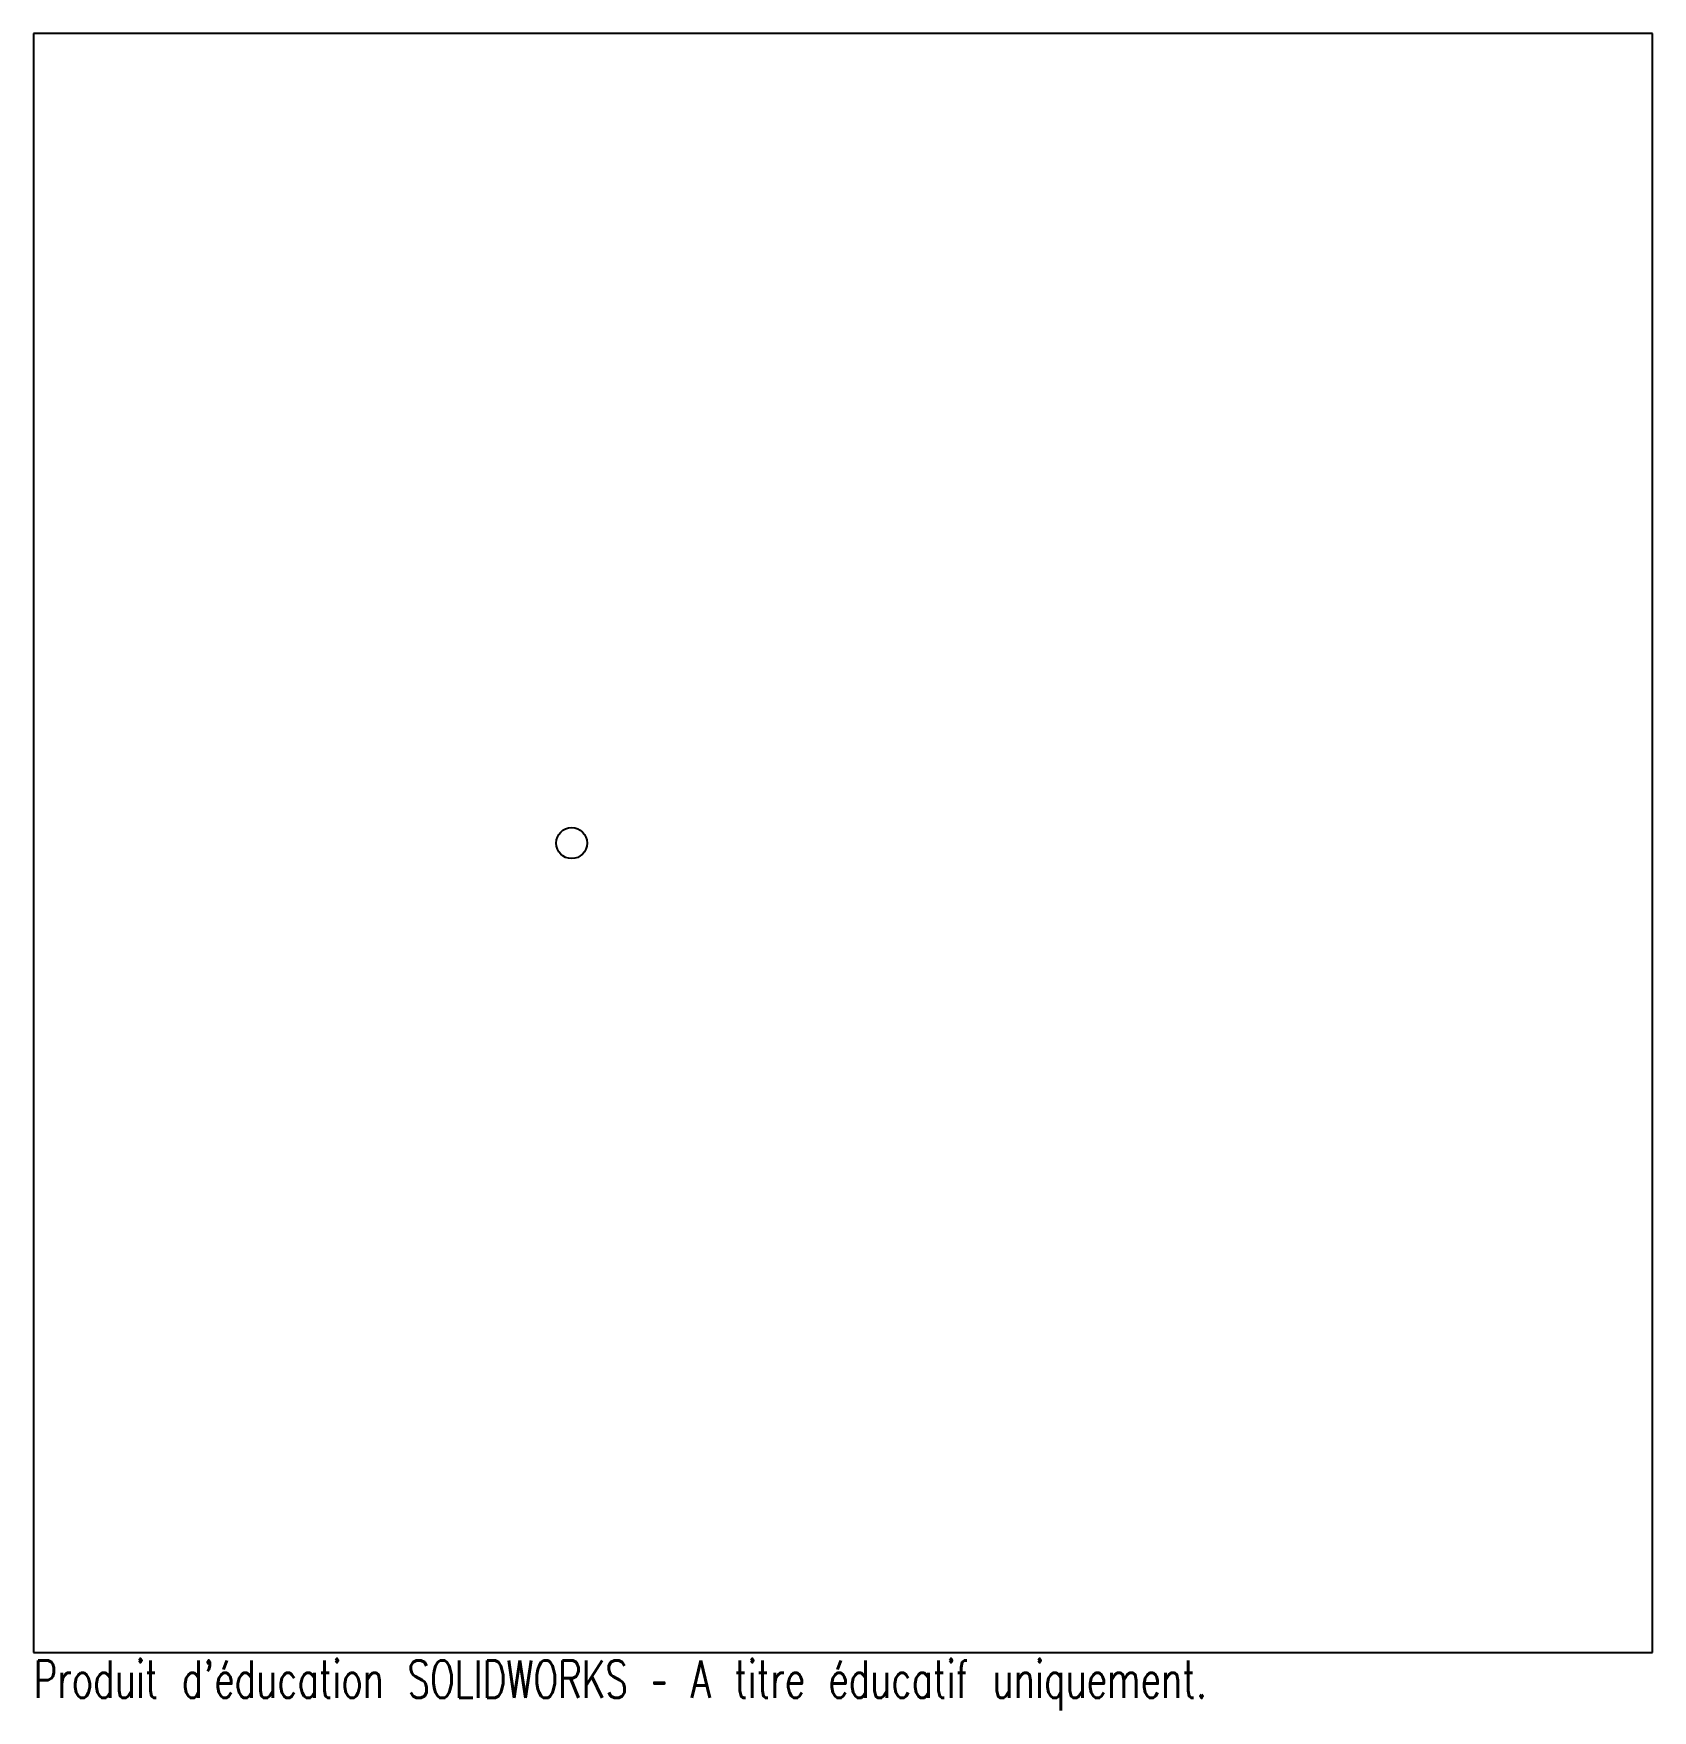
# Model space of a CAD drawing. Header units: millimetres. Extents: x -104 to 104, y -112 to 104.
import ezdxf

# ---------------------------------------------------------------- set-up
doc = ezdxf.new("R2010")
doc.units = ezdxf.units.MM
doc.styles.add('SLDTEXTSTYLE0', font='TXT', dxfattribs={"width": 0.7, "bigfont": 'bigfont'})

msp = doc.modelspace()

# ---------------------------------------------------------------- linework, layer by layer
at = {"color": 7, "linetype": 'Continuous', "lineweight": 25}
for p, q in [((-104.4, 104.4), (-104.4, -104.4)), ((104.4, 104.4), (-104.4, 104.4)), ((104.4, -104.4), (104.4, 104.4)), ((-104.4, -104.4), (104.4, -104.4))]:
    msp.add_line(p, q, dxfattribs=at)
msp.add_circle((-35, 0), 2, dxfattribs=at)

# ---------------------------------------------------------------- texts
at = {"color": 7, "linetype": 'Continuous', "insert": (-104.4, -105.42), "char_height": 4.8336, "attachment_point": 1, "style": 'SLDTEXTSTYLE0'}
msp.add_mtext("Produit d'éducation SOLIDWORKS – A titre éducatif uniquement.", dxfattribs=at)

doc.saveas('drawing.dxf')
